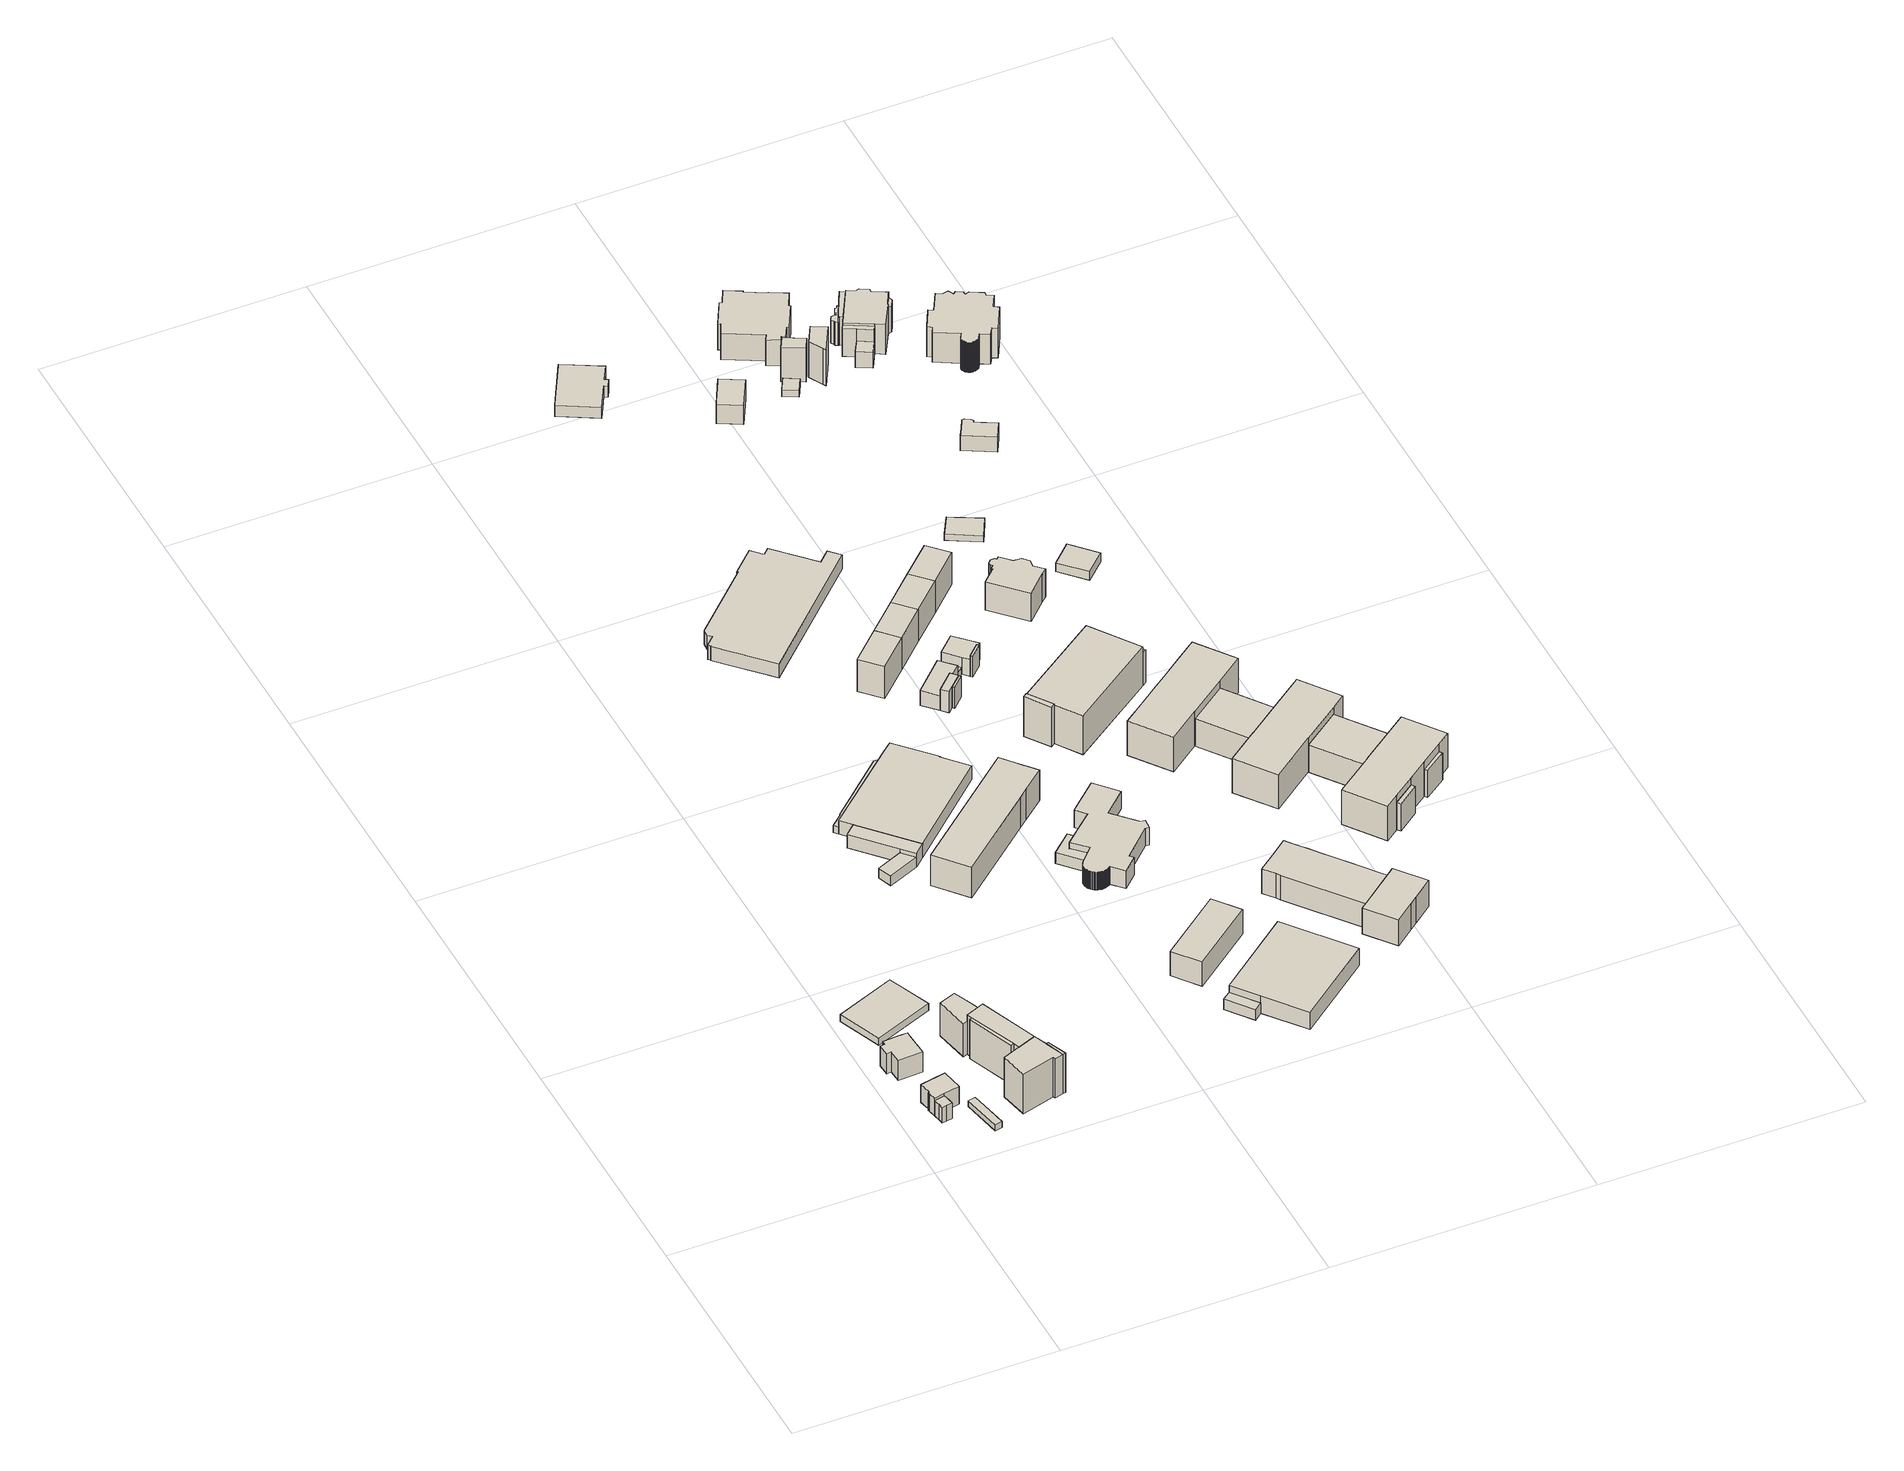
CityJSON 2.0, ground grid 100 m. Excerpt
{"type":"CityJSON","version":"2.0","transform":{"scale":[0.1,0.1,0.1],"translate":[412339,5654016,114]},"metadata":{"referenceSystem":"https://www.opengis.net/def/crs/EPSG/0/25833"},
"CityObjects":{
"building1":{"type":"Building","attributes":{"Gemeindeschluessel":14612000,"Geometrietyp2DReferenz":"3000","function":"31001_9998","roofType":"9999"},"children":["building1-1","building1-2"]},
"building1-1":{"type":"BuildingPart","attributes":{"Dachtyp_tdc":"tdcGableRoof","Dachneigung":29.78,"QualitaetDacherkennung":80,"Geometrietyp2DReferenz":"3000","measuredHeight":7.58,"roofType":"3100"},"parents":["building1"],"geometry":[{"type":"Solid","lod":"1","boundaries":[[[[0,1,2,3,4,5,6,7,8]],[[9,10,11,12,13,14,15,16,17]],[[8,10,9,0]],[[7,11,10,8]],[[6,12,11,7]],[[5,13,12,6]],[[4,14,13,5]],[[3,15,14,4]],[[2,16,15,3]],[[1,17,16,2]],[[0,9,17,1]]]]}]},
"building1-2":{"type":"BuildingPart","attributes":{"Dachtyp_tdc":"tdcGableRoof","Dachneigung":41.02,"QualitaetDacherkennung":84,"Geometrietyp2DReferenz":"3000","measuredHeight":9.79,"roofType":"3100"},"parents":["building1"],"geometry":[{"type":"Solid","lod":"1","boundaries":[[[[18,19,20,21,22,23,24,25,26,27]],[[28,29,11,9,30,31,32,33,34,35]],[[27,29,28,18]],[[26,11,29,27]],[[25,9,11,26]],[[24,30,9,25]],[[23,31,30,24]],[[22,32,31,23]],[[21,33,32,22]],[[20,34,33,21]],[[19,35,34,20]],[[18,28,35,19]]]]}]},
"building2":{"type":"Building","attributes":{"Dachtyp_tdc":"tdcFreeFormRoof","Gemeindeschluessel":14612000,"Dachneigung":36.24,"QualitaetDacherkennung":60,"Geometrietyp2DReferenz":"3000","measuredHeight":11.28,"function":"31001_9998","roofType":"5000"},"geometry":[{"type":"Solid","lod":"1","boundaries":[[[[36,37,38,39,40,41,42,43,44,45,46,47,48]],[[49,50,51,52,53,54,55,56,57,58,59,60,61]],[[48,50,49,36]],[[47,51,50,48]],[[46,52,51,47]],[[45,53,52,46]],[[44,54,53,45]],[[43,55,54,44]],[[42,56,55,43]],[[41,57,56,42]],[[40,58,57,41]],[[39,59,58,40]],[[38,60,59,39]],[[37,61,60,38]],[[36,49,61,37]]]]}]},
"building3":{"type":"Building","attributes":{"Dachtyp_tdc":"tdcPolyFlatRoof","Gemeindeschluessel":14612000,"Dachneigung":8.49,"QualitaetDacherkennung":91,"Geometrietyp2DReferenz":"3000","measuredHeight":2.86,"function":"31001_9998","roofType":"2100"},"geometry":[{"type":"Solid","lod":"1","boundaries":[[[[62,63,64,65]],[[66,67,68,69]],[[65,67,66,62]],[[64,68,67,65]],[[63,69,68,64]],[[62,66,69,63]]]]}]},
"building4":{"type":"Building","attributes":{"Dachtyp_tdc":"tdcPolyFlatRoof","Gemeindeschluessel":14612000,"Dachneigung":0,"QualitaetDacherkennung":19,"Geometrietyp2DReferenz":"3000","measuredHeight":3,"function":"31001_9998","roofType":"1000"},"geometry":[{"type":"Solid","lod":"1","boundaries":[[[[70,71,72,73]],[[74,75,76,77]],[[73,75,74,70]],[[72,76,75,73]],[[71,77,76,72]],[[70,74,77,71]]]]}]},
"building5":{"type":"Building","attributes":{"Gemeindeschluessel":14612000,"Geometrietyp2DReferenz":"3000","function":"31001_9998","roofType":"9999"},"children":["building5-1","building5-2","building5-3","building5-4","building5-5"]},
"building5-1":{"type":"BuildingPart","attributes":{"Dachtyp_tdc":"tdcPolyFlatRoof","Dachneigung":0,"QualitaetDacherkennung":57,"Geometrietyp2DReferenz":"3000","measuredHeight":14.73,"roofType":"1000"},"parents":["building5"],"geometry":[{"type":"Solid","lod":"1","boundaries":[[[[78,79,80,81,82,83]],[[84,85,86,87,88,89]],[[83,85,84,78]],[[82,86,85,83]],[[81,87,86,82]],[[80,88,87,81]],[[79,89,88,80]],[[78,84,89,79]]]]}]},
"building5-2":{"type":"BuildingPart","attributes":{"Dachtyp_tdc":"tdcPolyFlatRoof","Dachneigung":0,"QualitaetDacherkennung":45,"Geometrietyp2DReferenz":"3000","measuredHeight":17.65,"roofType":"1000"},"parents":["building5"],"geometry":[{"type":"Solid","lod":"1","boundaries":[[[[90,91,92,93]],[[94,95,96,97]],[[93,95,94,90]],[[92,96,95,93]],[[91,97,96,92]],[[90,94,97,91]]]]}]},
"building5-3":{"type":"BuildingPart","attributes":{"Dachtyp_tdc":"tdcPolyFlatRoof","Dachneigung":0,"QualitaetDacherkennung":75,"Geometrietyp2DReferenz":"3000","measuredHeight":17.64,"roofType":"1000"},"parents":["building5"],"geometry":[{"type":"Solid","lod":"1","boundaries":[[[[98,99,100,101,102]],[[103,104,105,106,107]],[[102,104,103,98]],[[101,105,104,102]],[[100,106,105,101]],[[99,107,106,100]],[[98,103,107,99]]]]}]},
"building5-4":{"type":"BuildingPart","attributes":{"Dachtyp_tdc":"tdcPolyFlatRoof","Dachneigung":0,"QualitaetDacherkennung":89,"Geometrietyp2DReferenz":"3000","measuredHeight":17.6,"roofType":"1000"},"parents":["building5"],"geometry":[{"type":"Solid","lod":"1","boundaries":[[[[108,109,110,111,100,99,98]],[[112,103,107,106,84,89,113]],[[98,103,112,108]],[[99,107,103,98]],[[100,106,107,99]],[[111,84,106,100]],[[110,89,84,111]],[[109,113,89,110]],[[108,112,113,109]]]]}]},
"building5-5":{"type":"BuildingPart","attributes":{"Dachtyp_tdc":"tdcPolyFlatRoof","Dachneigung":0,"QualitaetDacherkennung":54,"Geometrietyp2DReferenz":"3000","measuredHeight":17.6,"roofType":"1000"},"parents":["building5"],"geometry":[{"type":"Solid","lod":"1","boundaries":[[[[91,90,109,108,114,115,116,117]],[[97,118,119,120,121,112,113,94]],[[117,118,97,91]],[[116,119,118,117]],[[115,120,119,116]],[[114,121,120,115]],[[108,112,121,114]],[[109,113,112,108]],[[90,94,113,109]],[[91,97,94,90]]]]}]},
"building6":{"type":"Building","attributes":{"Gemeindeschluessel":14612000,"Geometrietyp2DReferenz":"3000","function":"31001_2000","roofType":"9999"},"children":["building6-1","building6-2","building6-3","building6-4"]},
"building6-1":{"type":"BuildingPart","attributes":{"Dachtyp_tdc":"tdcPolyFlatRoof","Dachneigung":0,"QualitaetDacherkennung":37,"Geometrietyp2DReferenz":"3000","measuredHeight":6.21,"roofType":"1000"},"parents":["building6"],"geometry":[{"type":"Solid","lod":"1","boundaries":[[[[122,123,124,125,126,127,128,129]],[[130,131,132,133,134,135,136,137]],[[129,131,130,122]],[[128,132,131,129]],[[127,133,132,128]],[[126,134,133,127]],[[125,135,134,126]],[[124,136,135,125]],[[123,137,136,124]],[[122,130,137,123]]]]}]},
"building6-2":{"type":"BuildingPart","attributes":{"Dachtyp_tdc":"tdcPolyFlatRoof","Dachneigung":0,"QualitaetDacherkennung":35,"Geometrietyp2DReferenz":"3000","measuredHeight":6.17,"roofType":"1000"},"parents":["building6"],"geometry":[{"type":"Solid","lod":"1","boundaries":[[[[138,139,140,141,142]],[[130,143,144,145,131]],[[142,143,130,138]],[[141,144,143,142]],[[140,145,144,141]],[[139,131,145,140]],[[138,130,131,139]]]]}]},
"building6-3":{"type":"BuildingPart","attributes":{"Dachtyp_tdc":"tdcPolyFlatRoof","Dachneigung":15.24,"QualitaetDacherkennung":22,"Geometrietyp2DReferenz":"3000","measuredHeight":3.61,"roofType":"2100"},"parents":["building6"],"geometry":[{"type":"Solid","lod":"1","boundaries":[[[[146,147,148,149,150,151]],[[133,132,152,153,154,155]],[[151,132,133,146]],[[150,152,132,151]],[[149,153,152,150]],[[148,154,153,149]],[[147,155,154,148]],[[146,133,155,147]]]]}]},
"building6-4":{"type":"BuildingPart","attributes":{"Dachtyp_tdc":"tdcPolyFlatRoof","Dachneigung":0,"QualitaetDacherkennung":69,"Geometrietyp2DReferenz":"3000","measuredHeight":4.48,"roofType":"1000"},"parents":["building6"],"geometry":[{"type":"Solid","lod":"1","boundaries":[[[[156,157,158,159]],[[143,160,161,144]],[[159,160,143,156]],[[158,161,160,159]],[[157,144,161,158]],[[156,143,144,157]]]]}]},
"building7":{"type":"Building","attributes":{"name":"Eisenbahn-Bundesamt","Dachtyp_tdc":"tdcPolyFlatRoof","Gemeindeschluessel":14612000,"Dachneigung":0,"QualitaetDacherkennung":69,"Geometrietyp2DReferenz":"3000","measuredHeight":13.62,"function":"31001_3010","roofType":"1000"},"geometry":[{"type":"Solid","lod":"1","boundaries":[[[[162,163,164,165,166,167,168,169,170,171,172,173]],[[174,175,176,177,178,179,180,181,182,183,184,185]],[[173,175,174,162]],[[172,176,175,173]],[[171,177,176,172]],[[170,178,177,171]],[[169,179,178,170]],[[168,180,179,169]],[[167,181,180,168]],[[166,182,181,167]],[[165,183,182,166]],[[164,184,183,165]],[[163,185,184,164]],[[162,174,185,163]]]]}]},
"building8":{"type":"Building","attributes":{"name":"Technische Universität Dresden","Dachtyp_tdc":"tdcPolyFlatRoof","Gemeindeschluessel":14612000,"Dachneigung":0,"QualitaetDacherkennung":83,"Geometrietyp2DReferenz":"3000","measuredHeight":4.57,"function":"31001_3211","roofType":"1000"},"geometry":[{"type":"Solid","lod":"1","boundaries":[[[[186,187,188,189]],[[190,191,192,193]],[[189,191,190,186]],[[188,192,191,189]],[[187,193,192,188]],[[186,190,193,187]]]]}]},
"building9":{"type":"Building","attributes":{"Dachtyp_tdc":"tdcPolyFlatRoof","Gemeindeschluessel":14612000,"Dachneigung":0,"QualitaetDacherkennung":61,"Geometrietyp2DReferenz":"3000","measuredHeight":4.85,"function":"31001_9998","roofType":"1000"},"geometry":[{"type":"Solid","lod":"1","boundaries":[[[[194,195,196,197,198,199]],[[200,201,202,203,204,205]],[[199,201,200,194]],[[198,202,201,199]],[[197,203,202,198]],[[196,204,203,197]],[[195,205,204,196]],[[194,200,205,195]]]]}]},
"building10":{"type":"Building","attributes":{"name":"Technische Universität Dresden","Dachtyp_tdc":"tdcGableRoof","Gemeindeschluessel":14612000,"Dachneigung":25.55,"QualitaetDacherkennung":6,"Geometrietyp2DReferenz":"3000","measuredHeight":12.76,"function":"31001_3023","roofType":"3100"},"geometry":[{"type":"Solid","lod":"1","boundaries":[[[[206,207,208,209]],[[210,211,212,213]],[[209,211,210,206]],[[208,212,211,209]],[[207,213,212,208]],[[206,210,213,207]]]]}]},
"building11":{"type":"Building","attributes":{"Dachtyp_tdc":"tdcPolyFlatRoof","Gemeindeschluessel":14612000,"Dachneigung":0,"QualitaetDacherkennung":61,"Geometrietyp2DReferenz":"3000","measuredHeight":7.73,"function":"31001_3211","roofType":"1000"},"geometry":[{"type":"Solid","lod":"1","boundaries":[[[[214,215,216,217,218]],[[190,219,220,221,191]],[[218,219,190,214]],[[217,220,219,218]],[[216,221,220,217]],[[215,191,221,216]],[[214,190,191,215]]]]}]},
"building12":{"type":"Building","attributes":{"name":"Studentenhaus Tusculum","Dachtyp_tdc":"tdcFreeFormRoof","Gemeindeschluessel":14612000,"Dachneigung":13.86,"QualitaetDacherkennung":28,"Geometrietyp2DReferenz":"3000","measuredHeight":10.75,"function":"31001_2090","roofType":"5000"},"geometry":[{"type":"Solid","lod":"1","boundaries":[[[[222,223,224,225,226,227,228,229,230,231,232,233,234,235,236,237,238,239,240,241,242,243,244,245,246,247,248,249,250,251,252,253,254,255,256,257,258,259,260,261,262,263,264,265,266,267,268,269,270,271,272,273,274,275,276,277,278,279,280,281,282,283]],[[284,285,286,287,288,289,290,291,292,293,294,295,296,297,298,299,300,301,302,303,304,305,306,307,308,309,310,311,312,313,314,315,316,317,318,319,320,321,322,323,324,325,326,327,328,329,330,331,332,333,334,335,336,337,338,339,340,341,342,343,344,345]],[[283,285,284,222]],[[282,286,285,283]],[[281,287,286,282]],[[280,288,287,281]],[[279,289,288,280]],[[278,290,289,279]],[[277,291,290,278]],[[276,292,291,277]],[[275,293,292,276]],[[274,294,293,275]],[[273,295,294,274]],[[272,296,295,273]],[[271,297,296,272]],[[270,298,297,271]],[[269,299,298,270]],[[268,300,299,269]],[[267,301,300,268]],[[266,302,301,267]],[[265,303,302,266]],[[264,304,303,265]],[[263,305,304,264]],[[262,306,305,263]],[[261,307,306,262]],[[260,308,307,261]],[[259,309,308,260]],[[258,310,309,259]],[[257,311,310,258]],[[256,312,311,257]],[[255,313,312,256]],[[254,314,313,255]],[[253,315,314,254]],[[252,316,315,253]],[[251,317,316,252]],[[250,318,317,251]],[[249,319,318,250]],[[248,320,319,249]],[[247,321,320,248]],[[246,322,321,247]],[[245,323,322,246]],[[244,324,323,245]],[[243,325,324,244]],[[242,326,325,243]],[[241,327,326,242]],[[240,328,327,241]],[[239,329,328,240]],[[238,330,329,239]],[[237,331,330,238]],[[236,332,331,237]],[[235,333,332,236]],[[234,334,333,235]],[[233,335,334,234]],[[232,336,335,233]],[[231,337,336,232]],[[230,338,337,231]],[[229,339,338,230]],[[228,340,339,229]],[[227,341,340,228]],[[226,342,341,227]],[[225,343,342,226]],[[224,344,343,225]],[[223,345,344,224]],[[222,284,345,223]]]]}]},
"building13":{"type":"Building","attributes":{"Dachtyp_tdc":"tdcFreeFormRoof","Gemeindeschluessel":14612000,"Dachneigung":17.47,"QualitaetDacherkennung":77,"Geometrietyp2DReferenz":"3000","measuredHeight":9.1,"function":"31001_2000","roofType":"5000"},"geometry":[{"type":"Solid","lod":"1","boundaries":[[[[346,347,348,349,350,351,352,353,354,355,356,357,358,359,360]],[[361,362,363,364,365,366,367,368,369,370,371,372,373,374,375]],[[360,362,361,346]],[[359,363,362,360]],[[358,364,363,359]],[[357,365,364,358]],[[356,366,365,357]],[[355,367,366,356]],[[354,368,367,355]],[[353,369,368,354]],[[352,370,369,353]],[[351,371,370,352]],[[350,372,371,351]],[[349,373,372,350]],[[348,374,373,349]],[[347,375,374,348]],[[346,361,375,347]]]]}]},
"building14":{"type":"Building","attributes":{"Dachtyp_tdc":"tdcGableRoof","Gemeindeschluessel":14612000,"Dachneigung":36.89,"QualitaetDacherkennung":76,"Geometrietyp2DReferenz":"3000","measuredHeight":16.26,"function":"31001_9998","roofType":"3100"},"geometry":[{"type":"Solid","lod":"1","boundaries":[[[[376,377,378,379]],[[380,381,382,383]],[[379,381,380,376]],[[378,382,381,379]],[[377,383,382,378]],[[376,380,383,377]]]]}]},
"building15":{"type":"Building","attributes":{"Gemeindeschluessel":14612000,"Geometrietyp2DReferenz":"3000","function":"31001_9998","roofType":"9999"},"children":["building15-1","building15-2","building15-3"]},
"building15-1":{"type":"BuildingPart","attributes":{"Dachtyp_tdc":"tdcPolyFlatRoof","Dachneigung":0,"QualitaetDacherkennung":54,"Geometrietyp2DReferenz":"3000","measuredHeight":9.44,"roofType":"1000"},"parents":["building15"],"geometry":[{"type":"Solid","lod":"1","boundaries":[[[[384,385,386,387,388]],[[389,390,391,392,393]],[[388,390,389,384]],[[387,391,390,388]],[[386,392,391,387]],[[385,393,392,386]],[[384,389,393,385]]]]}]},
"building15-2":{"type":"BuildingPart","attributes":{"Dachtyp_tdc":"tdcGableRoof","Dachneigung":16.47,"QualitaetDacherkennung":5,"Geometrietyp2DReferenz":"3000","measuredHeight":7.21,"roofType":"3100"},"parents":["building15"],"geometry":[{"type":"Solid","lod":"1","boundaries":[[[[394,395,396,397,398]],[[399,400,391,390,401]],[[398,400,399,394]],[[397,391,400,398]],[[396,390,391,397]],[[395,401,390,396]],[[394,399,401,395]]]]}]},
"building15-3":{"type":"BuildingPart","attributes":{"Dachtyp_tdc":"tdcPolyFlatRoof","Dachneigung":0,"QualitaetDacherkennung":39,"Geometrietyp2DReferenz":"3000","measuredHeight":9.38,"roofType":"1000"},"parents":["building15"],"geometry":[{"type":"Solid","lod":"1","boundaries":[[[[402,403,404,405]],[[406,407,393,392]],[[405,407,406,402]],[[404,393,407,405]],[[403,392,393,404]],[[402,406,392,403]]]]}]},
"building16":{"type":"Building","attributes":{"Dachtyp_tdc":"tdcGableRoof","Gemeindeschluessel":14612000,"Dachneigung":37.27,"QualitaetDacherkennung":78,"Geometrietyp2DReferenz":"3000","measuredHeight":16.26,"function":"31001_9998","roofType":"3100"},"geometry":[{"type":"Solid","lod":"1","boundaries":[[[[408,409,377,376]],[[410,380,383,411]],[[376,380,410,408]],[[377,383,380,376]],[[409,411,383,377]],[[408,410,411,409]]]]}]},
"building17":{"type":"Building","attributes":{"Dachtyp_tdc":"tdcFreeFormRoof","Gemeindeschluessel":14612000,"Dachneigung":41.36,"QualitaetDacherkennung":10,"Geometrietyp2DReferenz":"3000","measuredHeight":8.28,"function":"31001_9998","roofType":"5000"},"geometry":[{"type":"Solid","lod":"1","boundaries":[[[[412,413,414,415,416,417,418,419]],[[420,421,422,423,424,425,426,427]],[[419,421,420,412]],[[418,422,421,419]],[[417,423,422,418]],[[416,424,423,417]],[[415,425,424,416]],[[414,426,425,415]],[[413,427,426,414]],[[412,420,427,413]]]]}]},
"building18":{"type":"Building","attributes":{"Gemeindeschluessel":14612000,"Geometrietyp2DReferenz":"3000","function":"31001_9998","roofType":"9999"},"children":["building18-1","building18-2","building18-3"]},
"building18-1":{"type":"BuildingPart","attributes":{"Dachtyp_tdc":"tdcCutGableRoof","Dachneigung":56.2,"QualitaetDacherkennung":38,"Geometrietyp2DReferenz":"3000","measuredHeight":9.54,"roofType":"9999"},"parents":["building18"],"geometry":[{"type":"Solid","lod":"1","boundaries":[[[[428,429,430,431,432,433]],[[434,435,436,437,438,439]],[[433,435,434,428]],[[432,436,435,433]],[[431,437,436,432]],[[430,438,437,431]],[[429,439,438,430]],[[428,434,439,429]]]]}]},
"building18-2":{"type":"BuildingPart","attributes":{"Dachtyp_tdc":"tdcPolyFlatRoof","Dachneigung":0,"QualitaetDacherkennung":39,"Geometrietyp2DReferenz":"3000","measuredHeight":9.37,"roofType":"1000"},"parents":["building18"],"geometry":[{"type":"Solid","lod":"1","boundaries":[[[[440,441,442,443]],[[444,445,439,438]],[[443,445,444,440]],[[442,439,445,443]],[[441,438,439,442]],[[440,444,438,441]]]]}]},
"building18-3":{"type":"BuildingPart","attributes":{"Dachtyp_tdc":"tdcPolyFlatRoof","Dachneigung":0,"QualitaetDacherkennung":76,"Geometrietyp2DReferenz":"3000","measuredHeight":3.04,"roofType":"1000"},"parents":["building18"],"geometry":[{"type":"Solid","lod":"1","boundaries":[[[[446,447,448,449]],[[434,400,399,435]],[[449,400,434,446]],[[448,399,400,449]],[[447,435,399,448]],[[446,434,435,447]]]]}]},
"building19":{"type":"Building","attributes":{"Dachtyp_tdc":"tdcGableRoof","Gemeindeschluessel":14612000,"Dachneigung":37,"QualitaetDacherkennung":79,"Geometrietyp2DReferenz":"3000","measuredHeight":16.25,"function":"31001_9998","roofType":"3100"},"geometry":[{"type":"Solid","lod":"1","boundaries":[[[[450,451,409,408]],[[452,410,411,453]],[[408,410,452,450]],[[409,411,410,408]],[[451,453,411,409]],[[450,452,453,451]]]]}]},
"building20":{"type":"Building","attributes":{"Gemeindeschluessel":14612000,"Geometrietyp2DReferenz":"3000","function":"31001_9998","roofType":"9999"},"children":["building20-1","building20-2"]},
"building20-1":{"type":"BuildingPart","attributes":{"Dachtyp_tdc":"tdcGableRoof","Dachneigung":24.8,"QualitaetDacherkennung":75,"Geometrietyp2DReferenz":"3000","measuredHeight":12.9,"roofType":"3100"},"parents":["building20"],"geometry":[{"type":"Solid","lod":"1","boundaries":[[[[454,455,456,457,458,459,460,461,462,463,464,465,466,467,468,469,470,471,472]],[[473,474,475,476,477,478,479,480,481,482,483,484,485,486,487,488,489,490,491]],[[472,474,473,454]],[[471,475,474,472]],[[470,476,475,471]],[[469,477,476,470]],[[468,478,477,469]],[[467,479,478,468]],[[466,480,479,467]],[[465,481,480,466]],[[464,482,481,465]],[[463,483,482,464]],[[462,484,483,463]],[[461,485,484,462]],[[460,486,485,461]],[[459,487,486,460]],[[458,488,487,459]],[[457,489,488,458]],[[456,490,489,457]],[[455,491,490,456]],[[454,473,491,455]]]]}]},
"building20-2":{"type":"BuildingPart","attributes":{"Dachtyp_tdc":"tdcHipRoof","Dachneigung":36.62,"QualitaetDacherkennung":76,"Geometrietyp2DReferenz":"3000","measuredHeight":14.29,"roofType":"3200"},"parents":["building20"],"geometry":[{"type":"Solid","lod":"1","boundaries":[[[[492,493,494,495,496,497,498,499]],[[500,485,483,501,502,503,504,505]],[[499,485,500,492]],[[498,483,485,499]],[[497,501,483,498]],[[496,502,501,497]],[[495,503,502,496]],[[494,504,503,495]],[[493,505,504,494]],[[492,500,505,493]]]]}]},
"building21":{"type":"Building","attributes":{"Dachtyp_tdc":"tdcGableRoof","Gemeindeschluessel":14612000,"Dachneigung":36.95,"QualitaetDacherkennung":78,"Geometrietyp2DReferenz":"3000","measuredHeight":16.24,"function":"31001_9998","roofType":"3100"},"geometry":[{"type":"Solid","lod":"1","boundaries":[[[[506,507,451,450]],[[508,452,453,509]],[[450,452,508,506]],[[451,453,452,450]],[[507,509,453,451]],[[506,508,509,507]]]]}]},
"building22":{"type":"Building","attributes":{"Gemeindeschluessel":14612000,"Geometrietyp2DReferenz":"3000","function":"31001_9998","roofType":"9999"},"children":["building22-1","building22-2","building22-3"]},
"building22-1":{"type":"BuildingPart","attributes":{"Dachtyp_tdc":"tdcPolyFlatRoof","Dachneigung":4.01,"QualitaetDacherkennung":50,"Geometrietyp2DReferenz":"3000","measuredHeight":18.18,"roofType":"2100"},"parents":["building22"],"geometry":[{"type":"Solid","lod":"1","boundaries":[[[[510,511,512,513]],[[514,515,516,517]],[[513,515,514,510]],[[512,516,515,513]],[[511,517,516,512]],[[510,514,517,511]]]]}]},
"building22-2":{"type":"BuildingPart","attributes":{"Dachtyp_tdc":"tdcPolyFlatRoof","Dachneigung":4.19,"QualitaetDacherkennung":43,"Geometrietyp2DReferenz":"3000","measuredHeight":18.2,"roofType":"2100"},"parents":["building22"],"geometry":[{"type":"Solid","lod":"1","boundaries":[[[[518,519,520,521,522,523]],[[524,515,514,525,526,527]],[[523,515,524,518]],[[522,514,515,523]],[[521,525,514,522]],[[520,526,525,521]],[[519,527,526,520]],[[518,524,527,519]]]]}]},
"building22-3":{"type":"BuildingPart","attributes":{"Dachtyp_tdc":"tdcPolyFlatRoof","Dachneigung":0,"QualitaetDacherkennung":38,"Geometrietyp2DReferenz":"3000","measuredHeight":14.85,"roofType":"1000"},"parents":["building22"],"geometry":[{"type":"Solid","lod":"1","boundaries":[[[[528,529,530,531]],[[532,533,527,526]],[[531,533,532,528]],[[530,527,533,531]],[[529,526,527,530]],[[528,532,526,529]]]]}]},
"building23":{"type":"Building","attributes":{"Dachtyp_tdc":"tdcPolyFlatRoof","Gemeindeschluessel":14612000,"Dachneigung":0,"QualitaetDacherkennung":87,"Geometrietyp2DReferenz":"3000","measuredHeight":8.48,"function":"31001_9998","roofType":"1000"},"geometry":[{"type":"Solid","lod":"1","boundaries":[[[[534,535,536,537]],[[538,539,540,541]],[[537,539,538,534]],[[536,540,539,537]],[[535,541,540,536]],[[534,538,541,535]]]]}]},
"building24":{"type":"Building","attributes":{"Dachtyp_tdc":"tdcFreeFormRoof","Gemeindeschluessel":14612000,"Dachneigung":32.15,"QualitaetDacherkennung":57,"Geometrietyp2DReferenz":"3000","measuredHeight":15.37,"function":"31001_9998","roofType":"5000"},"geometry":[{"type":"Solid","lod":"1","boundaries":[[[[542,543,544,545,546,547,548,549,550,551,552,553,554,555,556,557,558]],[[559,560,561,562,563,564,565,566,567,568,569,570,571,572,573,574,575]],[[558,560,559,542]],[[557,561,560,558]],[[556,562,561,557]],[[555,563,562,556]],[[554,564,563,555]],[[553,565,564,554]],[[552,566,565,553]],[[551,567,566,552]],[[550,568,567,551]],[[549,569,568,550]],[[548,570,569,549]],[[547,571,570,548]],[[546,572,571,547]],[[545,573,572,546]],[[544,574,573,545]],[[543,575,574,544]],[[542,559,575,543]]]]}]},
"building25":{"type":"Building","attributes":{"Dachtyp_tdc":"tdcPolyFlatRoof","Gemeindeschluessel":14612000,"Dachneigung":3.93,"QualitaetDacherkennung":49,"Geometrietyp2DReferenz":"3000","measuredHeight":3.06,"function":"31001_9998","roofType":"2100"},"geometry":[{"type":"Solid","lod":"1","boundaries":[[[[576,577,578,579]],[[580,581,582,583]],[[579,581,580,576]],[[578,582,581,579]],[[577,583,582,578]],[[576,580,583,577]]]]}]},
"building26":{"type":"Building","attributes":{"Gemeindeschluessel":14612000,"Geometrietyp2DReferenz":"3000","function":"31001_9998","roofType":"9999"},"children":["building26-1","building26-2","building26-3","building26-4","building26-5","building26-6","building26-7","building26-8","building26-9"]},
"building26-1":{"type":"BuildingPart","attributes":{"Dachtyp_tdc":"tdcPolyFlatRoof","Dachneigung":0,"QualitaetDacherkennung":67,"Geometrietyp2DReferenz":"3000","measuredHeight":12.32,"roofType":"1000"},"parents":["building26"],"geometry":[{"type":"Solid","lod":"1","boundaries":[[[[584,585,586,587]],[[588,589,590,591]],[[586,589,588,587]],[[585,590,589,586]],[[584,591,590,585]],[[587,588,591,584]]]]}]},
"building26-2":{"type":"BuildingPart","attributes":{"Dachtyp_tdc":"tdcFreeFormRoof","Dachneigung":56.12,"QualitaetDacherkennung":13,"Geometrietyp2DReferenz":"3000","measuredHeight":12.78,"roofType":"5000"},"parents":["building26"],"geometry":[{"type":"Solid","lod":"1","boundaries":[[[[592,593,594,595]],[[596,597,598,599]],[[595,596,599,592]],[[594,597,596,595]],[[593,598,597,594]],[[592,599,598,593]]]]}]},
"building26-3":{"type":"BuildingPart","attributes":{"Dachtyp_tdc":"tdcPolyFlatRoof","Dachneigung":0,"QualitaetDacherkennung":62,"Geometrietyp2DReferenz":"3000","measuredHeight":15.43,"roofType":"1000"},"parents":["building26"],"geometry":[{"type":"Solid","lod":"1","boundaries":[[[[600,601,602,603,604,605,606,607,608,609,610]],[[611,599,598,612,613,614,590,589,615,616,617]],[[610,611,617,600]],[[609,599,611,610]],[[608,598,599,609]],[[607,612,598,608]],[[606,613,612,607]],[[605,614,613,606]],[[604,590,614,605]],[[603,589,590,604]],[[602,615,589,603]],[[601,616,615,602]],[[600,617,616,601]]]]}]},
"building26-4":{"type":"BuildingPart","attributes":{"Dachtyp_tdc":"tdcFreeFormRoof","Dachneigung":57.55,"QualitaetDacherkennung":12,"Geometrietyp2DReferenz":"3000","measuredHeight":12.85,"roofType":"5000"},"parents":["building26"],"geometry":[{"type":"Solid","lod":"1","boundaries":[[[[618,619,620,621]],[[622,623,624,625]],[[621,623,622,618]],[[620,624,623,621]],[[619,625,624,620]],[[618,622,625,619]]]]}]},
"building26-5":{"type":"BuildingPart","attributes":{"Dachtyp_tdc":"tdcFreeFormRoof","Dachneigung":56.43,"QualitaetDacherkennung":10,"Geometrietyp2DReferenz":"3000","measuredHeight":12.8,"roofType":"5000"},"parents":["building26"],"geometry":[{"type":"Solid","lod":"1","boundaries":[[[[626,627,628,629]],[[617,630,631,611]],[[629,630,617,626]],[[628,631,630,629]],[[627,611,631,628]],[[626,617,611,627]]]]}]},
"building26-6":{"type":"BuildingPart","attributes":{"Dachtyp_tdc":"tdcPolyFlatRoof","Dachneigung":0,"QualitaetDacherkennung":59,"Geometrietyp2DReferenz":"3000","measuredHeight":15.45,"roofType":"1000"},"parents":["building26"],"geometry":[{"type":"Solid","lod":"1","boundaries":[[[[632,633,634,635,636,637,638,639,640,641]],[[591,642,643,644,645,646,647,648,649,588]],[[641,591,588,632]],[[640,642,591,641]],[[639,643,642,640]],[[638,644,643,639]],[[637,645,644,638]],[[636,646,645,637]],[[635,647,646,636]],[[634,648,647,635]],[[633,649,648,634]],[[632,588,649,633]]]]}]},
"building26-7":{"type":"BuildingPart","attributes":{"Dachtyp_tdc":"tdcPolyFlatRoof","Dachneigung":0,"QualitaetDacherkennung":60,"Geometrietyp2DReferenz":"3000","measuredHeight":15.43,"roofType":"1000"},"parents":["building26"],"geometry":[{"type":"Solid","lod":"1","boundaries":[[[[650,651,652,653,654,655,656,657,658,659,660]],[[661,662,663,664,622,625,665,666,667,668,669]],[[660,661,669,650]],[[659,662,661,660]],[[658,663,662,659]],[[657,664,663,658]],[[656,622,664,657]],[[655,625,622,656]],[[654,665,625,655]],[[653,666,665,654]],[[652,667,666,653]],[[651,668,667,652]],[[650,669,668,651]]]]}]},
"building26-8":{"type":"BuildingPart","attributes":{"Dachtyp_tdc":"tdcFreeFormRoof","Dachneigung":60.27,"QualitaetDacherkennung":11,"Geometrietyp2DReferenz":"3000","measuredHeight":12.91,"roofType":"5000"},"parents":["building26"],"geometry":[{"type":"Solid","lod":"1","boundaries":[[[[670,671,672,673]],[[665,674,675,666]],[[673,674,665,670]],[[672,675,674,673]],[[671,666,675,672]],[[670,665,666,671]]]]}]},
"building26-9":{"type":"BuildingPart","attributes":{"Dachtyp_tdc":"tdcPolyFlatRoof","Dachneigung":0,"QualitaetDacherkennung":69,"Geometrietyp2DReferenz":"3000","measuredHeight":12.4,"roofType":"1000"},"parents":["building26"],"geometry":[{"type":"Solid","lod":"1","boundaries":[[[[676,677,678,679,680]],[[669,647,646,645,661]],[[679,647,669,680]],[[678,646,647,679]],[[677,645,646,678]],[[676,661,645,677]],[[680,669,661,676]]]]}]},
"building27":{"type":"Building","attributes":{"Dachtyp_tdc":"tdcPolyFlatRoof","Gemeindeschluessel":14612000,"Dachneigung":0,"QualitaetDacherkennung":69,"Geometrietyp2DReferenz":"3000","measuredHeight":3.01,"function":"31001_9998","roofType":"1000"},"geometry":[{"type":"Solid","lod":"1","boundaries":[[[[681,682,683,684]],[[685,686,687,688]],[[684,686,685,681]],[[683,687,686,684]],[[682,688,687,683]],[[681,685,688,682]]]]}]},
"building28":{"type":"Building","attributes":{"Dachtyp_tdc":"tdcFreeFormRoof","Gemeindeschluessel":14612000,"Dachneigung":54.05,"QualitaetDacherkennung":2,"Geometrietyp2DReferenz":"3000","measuredHeight":16.96,"function":"31001_9998","roofType":"5000"},"geometry":[{"type":"Solid","lod":"1","boundaries":[[[[689,690,691,692]],[[693,694,695,696]],[[692,694,693,689]],[[691,695,694,692]],[[690,696,695,691]],[[689,693,696,690]]]]}]},
"building29":{"type":"Building","attributes":{"Dachtyp_tdc":"tdcFreeFormRoof","Gemeindeschluessel":14612000,"Dachneigung":0.181,"QualitaetDacherkennung":47,"Geometrietyp2DReferenz":"3000","measuredHeight":13.73,"function":"31001_9998","roofType":"5000"},"geometry":[{"type":"Solid","lod":"1","boundaries":[[[[697,698,699,700,701,702,703,704,705,706,707,708,709,710,711,712,713,714,715,716]],[[717,718,719,720,721,722,723,724,725,726,727,728,729,730,731,732,733,734,735,736]],[[716,718,717,697]],[[715,719,718,716]],[[714,720,719,715]],[[713,721,720,714]],[[712,722,721,713]],[[711,723,722,712]],[[710,724,723,711]],[[709,725,724,710]],[[708,726,725,709]],[[707,727,726,708]],[[706,728,727,707]],[[705,729,728,706]],[[704,730,729,705]],[[703,731,730,704]],[[702,732,731,703]],[[701,733,732,702]],[[700,734,733,701]],[[699,735,734,700]],[[698,736,735,699]],[[697,717,736,698]]]]}]},
"building30":{"type":"Building","attributes":{"Dachtyp_tdc":"tdcFreeFormRoof","Gemeindeschluessel":14612000,"Dachneigung":11.06,"QualitaetDacherkennung":88,"Geometrietyp2DReferenz":"3000","measuredHeight":4.46,"function":"31001_9998","roofType":"5000"},"geometry":[{"type":"Solid","lod":"1","boundaries":[[[[737,738,739,740,741]],[[742,743,744,745,746]],[[741,743,742,737]],[[740,744,743,741]],[[739,745,744,740]],[[738,746,745,739]],[[737,742,746,738]]]]}]},
"building31":{"type":"Building","attributes":{"Dachtyp_tdc":"tdcFreeFormRoof","Gemeindeschluessel":14612000,"Dachneigung":62.4,"QualitaetDacherkennung":3,"Geometrietyp2DReferenz":"3000","measuredHeight":19.2,"function":"31001_9998","roofType":"5000"},"geometry":[{"type":"Solid","lod":"1","boundaries":[[[[747,748,749,750,751]],[[752,753,754,755,756]],[[751,753,752,747]],[[750,754,753,751]],[[749,755,754,750]],[[748,756,755,749]],[[747,752,756,748]]]]}]},
"building32":{"type":"Building","attributes":{"Dachtyp_tdc":"tdcHipAndGableRoof","Gemeindeschluessel":14612000,"Dachneigung":26.22,"QualitaetDacherkennung":34,"Geometrietyp2DReferenz":"3000","measuredHeight":7.94,"function":"31001_9998","roofType":"5000"},"geometry":[{"type":"Solid","lod":"1","boundaries":[[[[757,758,759,760,761,762,763,764,765]],[[766,767,768,769,770,771,772,773,774]],[[765,767,766,757]],[[764,768,767,765]],[[763,769,768,764]],[[762,770,769,763]],[[761,771,770,762]],[[760,772,771,761]],[[759,773,772,760]],[[758,774,773,759]],[[757,766,774,758]]]]}]},
"building33":{"type":"Building","attributes":{"Gemeindeschluessel":14612000,"Geometrietyp2DReferenz":"3000","function":"31001_9998","roofType":"9999"},"children":["building33-1","building33-2","building33-3","building33-4","building33-5","building33-6"]},
"building33-1":{"type":"BuildingPart","attributes":{"Dachtyp_tdc":"tdcPolyFlatRoof","Dachneigung":0,"QualitaetDacherkennung":60,"Geometrietyp2DReferenz":"3000","measuredHeight":7.08,"roofType":"1000"},"parents":["building33"],"geometry":[{"type":"Solid","lod":"1","boundaries":[[[[775,776,777,778]],[[779,780,781,782]],[[778,780,779,775]],[[777,781,780,778]],[[776,782,781,777]],[[775,779,782,776]]]]}]},
"building33-2":{"type":"BuildingPart","attributes":{"Dachtyp_tdc":"tdcPolyFlatRoof","Dachneigung":25.94,"QualitaetDacherkennung":70,"Geometrietyp2DReferenz":"3000","measuredHeight":12.09,"roofType":"2100"},"parents":["building33"],"geometry":[{"type":"Solid","lod":"1","boundaries":[[[[783,784,785,786,787]],[[788,789,790,791,792]],[[787,789,788,783]],[[786,790,789,787]],[[785,791,790,786]],[[784,792,791,785]],[[783,788,792,784]]]]}]},
"building33-3":{"type":"BuildingPart","attributes":{"Dachtyp_tdc":"tdcCutTentRoof","Dachneigung":29.13,"QualitaetDacherkennung":69,"Geometrietyp2DReferenz":"3000","measuredHeight":15.07,"roofType":"9999"},"parents":["building33"],"geometry":[{"type":"Solid","lod":"1","boundaries":[[[[793,794,795,796,797,798,799,800,801,802,803,804,805]],[[806,807,808,809,810,788,792,791,811,812,813,814,815]],[[805,806,815,793]],[[804,807,806,805]],[[803,808,807,804]],[[802,809,808,803]],[[801,810,809,802]],[[800,788,810,801]],[[799,792,788,800]],[[798,791,792,799]],[[797,811,791,798]],[[796,812,811,797]],[[795,813,812,796]],[[794,814,813,795]],[[793,815,814,794]]]]}]},
"building33-4":{"type":"BuildingPart","attributes":{"Dachtyp_tdc":"tdcFreeFormRoof","Dachneigung":53.59,"QualitaetDacherkennung":25,"Geometrietyp2DReferenz":"3000","measuredHeight":13.11,"roofType":"5000"},"parents":["building33"],"geometry":[{"type":"Solid","lod":"1","boundaries":[[[[816,817,818,819,820]],[[779,782,821,813,812]],[[820,782,779,816]],[[819,821,782,820]],[[818,813,821,819]],[[817,812,813,818]],[[816,779,812,817]]]]}]},
"building33-5":{"type":"BuildingPart","attributes":{"Dachtyp_tdc":"tdcFreeFormRoof","Dachneigung":65.34,"QualitaetDacherkennung":44,"Geometrietyp2DReferenz":"3000","measuredHeight":12.61,"roofType":"5000"},"parents":["building33"],"geometry":[{"type":"Solid","lod":"1","boundaries":[[[[822,823,824,825,826,827,828,829,830,831,832,833,834,835,836,837]],[[838,839,840,841,842,843,844,845,846,847,848,849,850,851,852,853]],[[837,839,838,822]],[[836,840,839,837]],[[835,841,840,836]],[[834,842,841,835]],[[833,843,842,834]],[[832,844,843,833]],[[831,845,844,832]],[[830,846,845,831]],[[829,847,846,830]],[[828,848,847,829]],[[827,849,848,828]],[[826,850,849,827]],[[825,851,850,826]],[[824,852,851,825]],[[823,853,852,824]],[[822,838,853,823]]]]}]},
"building33-6":{"type":"BuildingPart","attributes":{"Dachtyp_tdc":"tdcPolyFlatRoof","Dachneigung":28.93,"QualitaetDacherkennung":56,"Geometrietyp2DReferenz":"3000","measuredHeight":13.21,"roofType":"2100"},"parents":["building33"],"geometry":[{"type":"Solid","lod":"1","boundaries":[[[[854,855,856,857,858,859,860,861]],[[862,815,814,863,864,849,848,847]],[[861,815,862,854]],[[860,814,815,861]],[[859,863,814,860]],[[858,864,863,859]],[[857,849,864,858]],[[856,848,849,857]],[[855,847,848,856]],[[854,862,847,855]]]]}]},
"building34":{"type":"Building","attributes":{"Dachtyp_tdc":"tdcFreeFormRoof","Gemeindeschluessel":14612000,"Dachneigung":40.48,"QualitaetDacherkennung":32,"Geometrietyp2DReferenz":"3000","measuredHeight":17.69,"function":"31001_9998","roofType":"5000"},"geometry":[{"type":"Solid","lod":"1","boundaries":[[[[865,866,867,868,869,870,871,872,873,874,875,876,877,878,879,880,881,882,883,884,885,886,887,888,889,890,891,892,893,894,895,896,897,898,899,900,901,902,903,904,905,906,907,908,909,910,911,912,913,914,915,916,917,918,919,920,921,922]],[[923,924,925,926,927,928,929,930,931,932,933,934,935,936,937,938,939,940,941,942,943,944,945,946,947,948,949,950,951,952,953,954,955,956,957,958,959,960,961,962,963,964,965,966,967,968,969,970,971,972,973,974,975,976,977,978,979,980]],[[922,924,923,865]],[[921,925,924,922]],[[920,926,925,921]],[[919,927,926,920]],[[918,928,927,919]],[[917,929,928,918]],[[916,930,929,917]],[[915,931,930,916]],[[914,932,931,915]],[[913,933,932,914]],[[912,934,933,913]],[[911,935,934,912]],[[910,936,935,911]],[[909,937,936,910]],[[908,938,937,909]],[[907,939,938,908]],[[906,940,939,907]],[[905,941,940,906]],[[904,942,941,905]],[[903,943,942,904]],[[902,944,943,903]],[[901,945,944,902]],[[900,946,945,901]],[[899,947,946,900]],[[898,948,947,899]],[[897,949,948,898]],[[896,950,949,897]],[[895,951,950,896]],[[894,952,951,895]],[[893,953,952,894]],[[892,954,953,893]],[[891,955,954,892]],[[890,956,955,891]],[[889,957,956,890]],[[888,958,957,889]],[[887,959,958,888]],[[886,960,959,887]],[[885,961,960,886]],[[884,962,961,885]],[[883,963,962,884]],[[882,964,963,883]],[[881,965,964,882]],[[880,966,965,881]],[[879,967,966,880]],[[878,968,967,879]],[[877,969,968,878]],[[876,970,969,877]],[[875,971,970,876]],[[874,972,971,875]],[[873,973,972,874]],[[872,974,973,873]],[[871,975,974,872]],[[870,976,975,871]],[[869,977,976,870]],[[868,978,977,869]],[[867,979,978,868]],[[866,980,979,867]],[[865,923,980,866]]]]}]}
},
"vertices":[
[70,148,188],[75,124,188],[78,105,188],[96,108,188],[119,112,188],[118,115,188],[115,133,188],[110,157,188],[88,152,188],[70,148,119],[88,152,119],[110,157,119],[115,133,119],[118,115,119],[119,112,119],[96,108,119],[78,105,119],[75,124,119],
[164,209,198],[156,251,198],[58,232,198],[66,189,198],[67,184,198],[63,183,198],[64,177,198],[70,148,198],[110,157,198],[171,170,198],[164,209,119],[171,170,119],[64,177,119],[63,183,119],[67,184,119],[66,189,119],[58,232,119],[156,251,119],
[36,488,196],[37,472,196],[19,471,196],[21,426,196],[39,427,196],[42,378,196],[135,383,196],[130,472,196],[130,490,196],[130,493,196],[124,493,196],[110,492,196],[98,492,196],[36,488,106],[98,492,106],[110,492,106],[124,493,106],[130,493,106],[130,490,106],[130,472,106],[135,383,106],[42,378,106],[39,427,106],[21,426,106],[19,471,106],[37,472,106],
[198,155,135],[228,4,135],[256,10,135],[227,161,135],[198,155,109],[227,161,109],[256,10,109],[228,4,109],
[72,598,108],[300,689,108],[233,855,108],[6,764,108],[72,598,78],[6,764,78],[233,855,78],[300,689,78],
[316,416,239],[387,445,239],[363,504,239],[338,565,239],[273,540,239],[299,410,239],[316,416,92],[299,410,92],[273,540,92],[338,565,92],[363,504,92],[387,445,92],
[495,171,268],[525,96,268],[534,99,268],[504,174,268],[495,171,92],[504,174,92],[534,99,92],[525,96,92],
[397,218,268],[324,396,268],[323,396,268],[314,392,268],[385,213,268],[397,218,92],[385,213,92],[314,392,92],[323,396,92],[324,396,92],
[406,194,268],[475,221,268],[387,445,268],[316,416,268],[406,194,92],[475,221,92],
[337,166,268],[359,60,268],[486,96,268],[490,87,268],[490,87,92],[486,96,92],[359,60,92],[337,166,92],
[638,1457,90],[956,1747,90],[877,1833,90],[880,1835,90],[754,1970,90],[717,1938,90],[431,1685,90],[467,1645,90],[638,1457,28],[467,1645,28],[431,1685,28],[717,1938,28],[754,1970,28],[880,1835,28],[877,1833,28],[956,1747,28],
[638,1457,89],[467,1645,89],[427,1609,89],[558,1466,89],[599,1421,89],[599,1421,28],[558,1466,28],[427,1609,28],
[717,1938,60],[681,1940,60],[461,1741,60],[462,1739,60],[418,1699,60],[431,1685,60],[418,1699,28],[462,1739,28],[461,1741,28],[681,1940,28],
[599,1421,72],[558,1466,72],[458,1424,72],[478,1371,72],[478,1371,28],[458,1424,28],
[990,1436,181],[1028,1468,181],[1109,1536,181],[1074,1578,181],[1071,1580,181],[1068,1584,181],[1057,1597,181],[1055,1600,181],[1052,1604,181],[1010,1654,181],[592,1298,181],[691,1182,181],[990,1436,45],[691,1182,45],[592,1298,45],[1010,1654,45],[1052,1604,45],[1055,1600,45],[1057,1597,45],[1068,1584,45],[1071,1580,45],[1074,1578,45],[1109,1536,45],[1028,1468,45],
[1224,273,146],[1193,249,146],[1267,153,146],[1298,178,146],[1224,273,100],[1298,178,100],[1267,153,100],[1193,249,100],
[1008,1193,121],[1083,1110,121],[1113,1141,121],[1060,1193,121],[1108,1237,121],[1084,1263,121],[1008,1193,73],[1084,1263,73],[1108,1237,73],[1060,1193,73],[1113,1141,73],[1083,1110,73],
[1418,579,202],[1343,675,202],[1106,489,202],[1181,393,202],[1418,579,93],[1181,393,93],[1106,489,93],[1343,675,93],
[1224,273,177],[1298,178,177],[1414,32,177],[1702,259,177],[1512,500,177],[1512,500,100],[1702,259,100],[1414,32,100],
[1145,1337,147],[1179,1300,147],[1108,1237,147],[1060,1193,147],[1113,1141,147],[1083,1110,147],[1062,1087,147],[1060,1084,147],[1058,1082,147],[1057,1080,147],[1055,1077,147],[1054,1074,147],[1053,1072,147],[1052,1069,147],[1052,1066,147],[1051,1063,147],[1051,1060,147],[1051,1057,147],[1051,1054,147],[1051,1051,147],[1052,1049,147],[1053,1046,147],[1054,1043,147],[1055,1040,147],[1056,1038,147],[1057,1035,147],[1059,1033,147],[1061,1030,147],[1063,1028,147],[1066,1025,147],[1068,1023,147],[1071,1021,147],[1074,1019,147],[1077,1018,147],[1080,1016,147],[1084,1015,147],[1087,1014,147],[1091,1013,147],[1094,1013,147],[1097,1012,147],[1101,1012,147],[1105,1013,147],[1108,1013,147],[1111,1014,147],[1114,1014,147],[1116,1015,147],[1119,1016,147],[1122,1018,147],[1124,1019,147],[1127,1020,147],[1129,1022,147],[1131,1024,147],[1172,981,147],[1226,1033,147],[1213,1046,147],[1322,1150,147],[1337,1149,147],[1340,1188,147],[1323,1189,147],[1242,1275,147],[1329,1357,147],[1256,1438,147],[1145,1337,68],[1256,1438,68],[1329,1357,68],[1242,1275,68],[1323,1189,68],[1340,1188,68],[1337,1149,68],[1322,1150,68],[1213,1046,68],[1226,1033,68],[1172,981,68],[1131,1024,68],[1129,1022,68],[1127,1020,68],[1124,1019,68],[1122,1018,68],[1119,1016,68],[1116,1015,68],[1114,1014,68],[1111,1014,68],[1108,1013,68],[1105,1013,68],[1101,1012,68],[1097,1012,68],[1094,1013,68],[1091,1013,68],[1087,1014,68],[1084,1015,68],[1080,1016,68],[1077,1018,68],[1074,1019,68],[1071,1021,68],[1068,1023,68],[1066,1025,68],[1063,1028,68],[1061,1030,68],[1059,1033,68],[1057,1035,68],[1056,1038,68],[1055,1040,68],[1054,1043,68],[1053,1046,68],[1052,1049,68],[1051,1051,68],[1051,1054,68],[1051,1057,68],[1051,1060,68],[1051,1063,68],[1052,1066,68],[1052,1069,68],[1053,1072,68],[1054,1074,68],[1055,1077,68],[1057,1080,68],[1058,1082,68],[1060,1084,68],[1062,1087,68],[1083,1110,68],[1113,1141,68],[1060,1193,68],[1108,1237,68],[1179,1300,68],
[749,3078,74],[665,2997,74],[669,2994,74],[439,2772,74],[438,2745,74],[451,2732,74],[417,2699,74],[426,2690,74],[424,2688,74],[595,2511,74],[1024,2924,74],[986,2964,74],[943,2922,74],[810,3061,74],[787,3039,74],[749,3078,11],[787,3039,11],[810,3061,11],[943,2922,11],[986,2964,11],[1024,2924,11],[595,2511,11],[424,2688,11],[426,2690,11],[417,2699,11],[451,2732,11],[438,2745,11],[439,2772,11],[669,2994,11],[665,2997,11],
[976,2349,178],[907,2422,178],[793,2313,178],[862,2240,178],[976,2349,34],[862,2240,34],[793,2313,34],[907,2422,34],
[1024,2073,138],[1044,2093,138],[1088,2135,138],[1065,2158,138],[1002,2096,138],[1024,2073,43],[1002,2096,43],[1065,2158,43],[1088,2135,43],[1044,2093,43],
[1069,2264,109],[951,2149,109],[1002,2096,109],[1065,2158,109],[1120,2211,109],[1069,2264,43],[1120,2211,43],[951,2149,43],
[1094,2128,137],[1088,2135,137],[1044,2093,137],[1051,2086,137],[1094,2128,43],[1051,2086,43],
[1088,2456,178],[1019,2529,178],[1088,2456,34],[1019,2529,34],
[578,4232,55],[477,4046,55],[617,3970,55],[669,4066,55],[682,4059,55],[699,4089,55],[685,4096,55],[718,4156,55],[578,4232,7],[718,4156,7],[685,4096,7],[699,4089,7],[682,4059,7],[669,4066,7],[617,3970,7],[477,4046,7],
[1145,2234,119],[1167,2211,119],[1210,2253,119],[1231,2274,119],[1158,2349,119],[1094,2287,119],[1145,2234,43],[1094,2287,43],[1158,2349,43],[1231,2274,43],[1210,2253,43],[1167,2211,43],
[1216,2246,137],[1210,2253,137],[1167,2211,137],[1173,2204,137],[1216,2246,43],[1173,2204,43],
[1145,2234,74],[1094,2287,74],[1069,2264,74],[1120,2211,74],
[1201,2564,178],[1132,2637,178],[1201,2564,34],[1132,2637,34],
[1725,801,200],[1716,812,200],[1693,842,200],[1629,791,200],[1565,742,200],[1599,699,200],[1609,685,200],[1810,430,200],[1874,480,200],[1938,531,200],[1919,555,200],[1841,654,200],[1825,674,200],[1811,692,200],[1780,731,200],[1747,774,200],[1733,791,200],[1728,798,200],[1726,800,200],[1725,801,90],[1726,800,90],[1728,798,90],[1733,791,90],[1747,774,90],[1780,731,90],[1811,692,90],[1825,674,90],[1841,654,90],[1919,555,90],[1938,531,90],[1874,480,90],[1810,430,90],[1609,685,90],[1599,699,90],[1565,742,90],[1629,791,90],[1693,842,90],[1716,812,90],
[1785,411,207],[1870,303,207],[1943,361,207],[1973,385,207],[2047,443,207],[1962,550,207],[1938,531,207],[1810,430,207],[1785,411,90],[1962,550,90],[2047,443,90],[1973,385,90],[1943,361,90],[1870,303,90],
[1314,2672,178],[1245,2744,178],[1314,2672,34],[1245,2744,34],
[1222,1883,207],[1207,1872,207],[1270,1783,207],[1285,1794,207],[1222,1883,29],[1285,1794,29],[1270,1783,29],[1207,1872,29],
[1349,1702,203],[1681,1936,203],[1560,2107,203],[1554,2116,203],[1222,1883,203],[1285,1794,203],[1349,1702,29],[1554,2116,29],[1560,2107,29],[1681,1936,29],
[1576,2118,177],[1560,2107,177],[1681,1936,177],[1696,1946,177],[1576,2118,29],[1696,1946,29],
[1016,3898,92],[955,3783,92],[1038,3739,92],[1099,3854,92],[1016,3898,7],[1099,3854,7],[1038,3739,7],[955,3783,7],
[1402,2548,171],[1406,2544,171],[1355,2495,171],[1470,2376,171],[1547,2450,171],[1568,2470,171],[1536,2502,171],[1539,2529,171],[1517,2552,171],[1487,2554,171],[1450,2593,171],[1440,2584,171],[1435,2590,171],[1418,2589,171],[1408,2579,171],[1409,2565,171],[1414,2560,171],[1402,2548,45],[1414,2560,45],[1409,2565,45],[1408,2579,45],[1418,2589,45],[1435,2590,45],[1440,2584,45],[1450,2593,45],[1487,2554,45],[1517,2552,45],[1539,2529,45],[1536,2502,45],[1568,2470,45],[1547,2450,45],[1470,2376,45],[1355,2495,45],[1406,2544,45],
[1545,2906,60],[1430,2965,60],[1388,2890,60],[1504,2825,60],[1545,2906,32],[1504,2825,32],[1388,2890,32],[1430,2965,32],
[1988,1273,177],[2122,1094,177],[2264,1199,177],[2130,1379,177],[2130,1379,54],[2264,1199,54],[2122,1094,54],[1988,1273,54],
[2215,942,176],[2133,881,176],[2143,869,176],[2224,930,176],[2224,930,54],[2143,869,54],[2133,881,54],[2215,942,54],
[2371,1057,208],[2423,1096,208],[2317,1238,208],[2264,1199,208],[2122,1094,208],[2122,1093,208],[1976,985,208],[2081,842,208],[2133,881,208],[2215,942,208],[2289,996,208],[2289,996,54],[2081,842,54],[1976,985,54],[2122,1093,54],[2317,1238,54],[2423,1096,54],[2371,1057,54],
[1549,1668,176],[1631,1729,176],[1622,1741,176],[1540,1680,176],[1549,1668,54],[1540,1680,54],[1622,1741,54],[1631,1729,54],
[2371,1057,176],[2289,996,176],[2297,985,176],[2380,1045,176],[2380,1045,54],[2297,985,54],
[2130,1379,208],[2184,1419,208],[2078,1561,208],[1972,1482,208],[1830,1376,208],[1830,1377,208],[1710,1287,208],[1817,1145,208],[1987,1274,208],[1988,1273,208],[1987,1274,54],[1817,1145,54],[1710,1287,54],[1830,1377,54],[1830,1376,54],[1972,1482,54],[2078,1561,54],[2184,1419,54],
[1839,1662,208],[1945,1741,208],[1839,1883,208],[1761,1825,208],[1679,1764,208],[1631,1729,208],[1549,1668,208],[1471,1610,208],[1577,1467,208],[1697,1557,208],[1697,1556,208],[1697,1556,54],[1697,1557,54],[1577,1467,54],[1471,1610,54],[1679,1764,54],[1761,1825,54],[1839,1883,54],[1945,1741,54],[1839,1662,54],
[1679,1764,176],[1761,1825,176],[1752,1837,176],[1670,1776,176],[1670,1776,54],[1752,1837,54],
[1697,1556,178],[1830,1377,178],[1830,1376,178],[1972,1482,178],[1839,1662,178],
[1234,3849,54],[1205,3796,54],[1258,3768,54],[1286,3820,54],[1234,3849,24],[1286,3820,24],[1258,3768,24],[1205,3796,24],
[1237,3870,174],[1313,3831,174],[1336,3875,174],[1261,3914,174],[1237,3870,21],[1261,3914,21],[1336,3875,21],[1313,3831,21],
[1101,4059,136],[1237,3987,136],[1226,3966,136],[1272,3942,136],[1280,3958,136],[1294,3951,136],[1316,3993,136],[1324,3989,136],[1376,4087,136],[1369,4091,136],[1399,4148,136],[1336,4182,136],[1335,4180,136],[1260,4219,136],[1263,4223,136],[1201,4255,136],[1172,4199,136],[1163,4204,136],[1113,4108,136],[1123,4103,136],[1101,4059,20],[1123,4103,20],[1113,4108,20],[1163,4204,20],[1172,4199,20],[1201,4255,20],[1263,4223,20],[1260,4219,20],[1335,4180,20],[1336,4182,20],[1399,4148,20],[1369,4091,20],[1376,4087,20],[1324,3989,20],[1316,3993,20],[1294,3951,20],[1280,3958,20],[1272,3942,20],[1226,3966,20],[1237,3987,20],
[1818,2565,73],[1748,2640,73],[1734,2655,73],[1660,2584,73],[1744,2495,73],[1818,2565,34],[1744,2495,34],[1660,2584,34],[1734,2655,34],[1748,2640,34],
[1332,3850,182],[1360,3797,182],[1367,3785,182],[1422,3889,182],[1368,3918,182],[1332,3850,20],[1368,3918,20],[1422,3889,20],[1367,3785,20],[1360,3797,20],
[1674,3363,90],[1653,3323,90],[1636,3293,90],[1746,3233,90],[1780,3295,90],[1705,3335,90],[1709,3343,90],[1702,3352,90],[1682,3363,90],[1674,3363,22],[1682,3363,22],[1702,3352,22],[1709,3343,22],[1705,3335,22],[1780,3295,22],[1746,3233,22],[1636,3293,22],[1653,3323,22],
[1574,3848,91],[1522,3877,91],[1495,3830,91],[1548,3801,91],[1574,3848,20],[1548,3801,20],[1495,3830,20],[1522,3877,20],
[1691,3985,138],[1666,3938,138],[1668,3938,138],[1683,3941,138],[1698,3967,138],[1691,3985,20],[1698,3967,20],[1683,3941,20],[1668,3938,20],[1666,3938,20],
[1568,4063,153],[1507,3950,153],[1489,3917,153],[1584,3866,153],[1617,3847,153],[1668,3938,153],[1666,3938,153],[1691,3985,153],[1696,3994,153],[1643,4023,153],[1645,4033,153],[1611,4051,153],[1598,4047,153],[1598,4047,20],[1611,4051,20],[1645,4033,20],[1643,4023,20],[1696,3994,20],[1617,3847,20],[1584,3866,20],[1489,3917,20],[1507,3950,20],[1568,4063,20],
[1574,3848,145],[1584,3866,145],[1489,3917,145],[1480,3900,145],[1522,3877,145],[1480,3900,20],
[1481,3992,124],[1473,3978,124],[1480,3965,124],[1481,3962,124],[1482,3961,124],[1490,3956,124],[1491,3958,124],[1530,4035,124],[1521,4033,124],[1517,4025,124],[1509,4024,124],[1500,4004,124],[1504,4001,124],[1500,3992,124],[1499,3992,124],[1494,3994,124],[1481,3992,20],[1494,3994,20],[1499,3992,20],[1500,3992,20],[1504,4001,20],[1500,4004,20],[1509,4024,20],[1517,4025,20],[1521,4033,20],[1530,4035,20],[1491,3958,20],[1490,3956,20],[1482,3961,20],[1481,3962,20],[1480,3965,20],[1473,3978,20],
[1550,4073,147],[1530,4035,147],[1491,3958,147],[1490,3956,147],[1493,3954,147],[1494,3957,147],[1507,3950,147],[1568,4063,147],[1550,4073,20],[1494,3957,20],[1493,3954,20],
[1870,3647,155],[1881,3669,155],[1916,3650,155],[1932,3679,155],[1952,3669,155],[2002,3763,155],[1984,3776,155],[2010,3825,155],[1987,3837,155],[1987,3852,155],[1940,3878,155],[1924,3871,155],[1923,3886,155],[1900,3899,155],[1890,3889,155],[1879,3911,155],[1856,3907,155],[1834,3918,155],[1793,3842,155],[1776,3852,155],[1737,3777,155],[1753,3766,155],[1741,3743,155],[1827,3697,155],[1815,3674,155],[1815,3672,155],[1815,3670,155],[1815,3668,155],[1815,3666,155],[1816,3664,155],[1816,3662,155],[1817,3660,155],[1818,3658,155],[1819,3656,155],[1819,3654,155],[1821,3653,155],[1822,3651,155],[1823,3650,155],[1825,3648,155],[1826,3647,155],[1828,3646,155],[1829,3645,155],[1831,3644,155],[1833,3643,155],[1835,3642,155],[1837,3642,155],[1838,3641,155],[1840,3641,155],[1842,3640,155],[1844,3640,155],[1846,3640,155],[1848,3641,155],[1852,3641,155],[1855,3641,155],[1858,3642,155],[1861,3643,155],[1864,3644,155],[1867,3645,155],[1870,3647,21],[1867,3645,21],[1864,3644,21],[1861,3643,21],[1858,3642,21],[1855,3641,21],[1852,3641,21],[1848,3641,21],[1846,3640,21],[1844,3640,21],[1842,3640,21],[1840,3641,21],[1838,3641,21],[1837,3642,21],[1835,3642,21],[1833,3643,21],[1831,3644,21],[1829,3645,21],[1828,3646,21],[1826,3647,21],[1825,3648,21],[1823,3650,21],[1822,3651,21],[1821,3653,21],[1819,3654,21],[1819,3656,21],[1818,3658,21],[1817,3660,21],[1816,3662,21],[1816,3664,21],[1815,3666,21],[1815,3668,21],[1815,3670,21],[1815,3672,21],[1815,3674,21],[1827,3697,21],[1741,3743,21],[1753,3766,21],[1737,3777,21],[1776,3852,21],[1793,3842,21],[1834,3918,21],[1856,3907,21],[1879,3911,21],[1890,3889,21],[1900,3899,21],[1923,3886,21],[1924,3871,21],[1940,3878,21],[1987,3852,21],[1987,3837,21],[2010,3825,21],[1984,3776,21],[2002,3763,21],[1952,3669,21],[1932,3679,21],[1916,3650,21],[1881,3669,21]
]}
